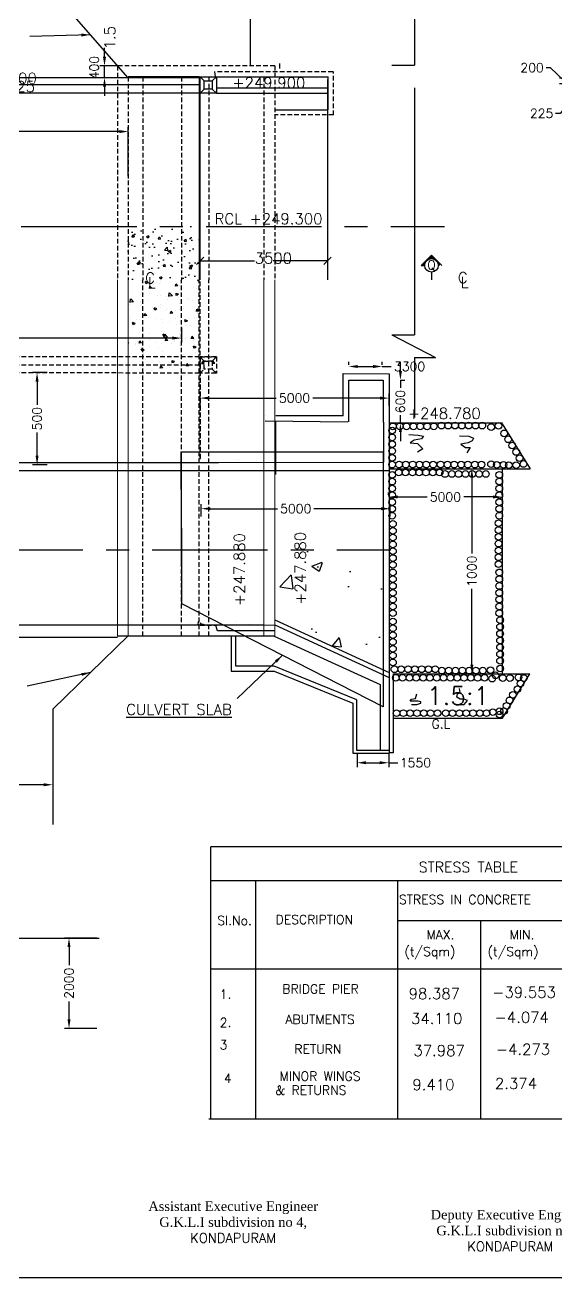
# Model space of a CAD drawing. Header units: inches. Extents: x 51530 to 52244, y 80984 to 81525.
# Drawn here: x 51815.7 to 51961.7, y 80983.5 to 81328.4 of the extents above; entities that cross this region are included whole.
import ezdxf
from ezdxf.enums import TextEntityAlignment as Align

# ---------------------------------------------------------------- set-up
doc = ezdxf.new("R2010")
doc.units = ezdxf.units.IN
doc.header["$MEASUREMENT"] = 0
doc.linetypes.add('CENTER', pattern=[50.8, 31.75, -6.35, 6.35, -6.35])
doc.linetypes.add('DASHED2', pattern=[9.525, 6.35, -3.175])
for name, color, linetype in [('CENTER LINE', 1, 'CENTER'), ('table border', 1, 'Continuous'), ('text', 6, 'Continuous')]:
    doc.layers.add(name, color=color, linetype=linetype)
doc.styles.add('RC', font='romanc.shx')
doc.styles.add('rs', font='romans.shx')
doc.styles.get("Standard").update_dxf_attribs({"font": 'romans.shx'})
doc.dimstyles.new('ISO-25', dxfattribs={"dimtxt": 2.5, "dimasz": 2.5, "dimexe": 1.25, "dimexo": 0.625, "dimtad": 1, "dimtxsty": 'Standard', "dimcen": 2.5, "dimadec": 0, "dimazin": 0, "dimtfac": 1, "dimtmove": 0, "dimatfit": 3, "dimfxl": 1, "dimarcsym": 0})

# ---------------------------------------------------------------- blocks, each defined once
blk = doc.blocks.new('*D255')
at = {"color": 0, "lineweight": -2, "transparency": 16777216}
for p, q in [((51963.92, 81316.26), (51963.92, 81318.76)), ((51960.19, 81316.63), (51958.94, 81316.63)), ((51963.92, 81312.99), (51960.19, 81316.63)), ((51964.54, 81313.76), (51962.67, 81313.76)), ((51964.54, 81312.22), (51962.67, 81312.22)), ((51963.92, 81313.76), (51963.92, 81312.22)), ((51963.92, 81313.76), (51963.92, 81312.22)), ((51963.92, 81309.72), (51963.92, 81307.22))]:
    blk.add_line(p, q, dxfattribs=at)
at = {"color": 0, "transparency": 16777216}
for points in [[(51963.5, 81316.26), (51964.34, 81316.26), (51963.92, 81313.76)], [(51963.5, 81309.72), (51964.34, 81309.72), (51963.92, 81312.22)]]:
    blk.add_solid(points, dxfattribs=at)
at = {"color": 0, "transparency": 16777216, "insert": (51955.1, 81316.63), "char_height": 2.5, "attachment_point": 5}
blk.add_mtext('200', dxfattribs=at)
blk = doc.blocks.new('*D256')
at = {"color": 0, "lineweight": -2, "transparency": 16777216}
for p, q in [((51968.29, 81314.72), (51968.29, 81317.22)), ((51968.29, 81310.8), (51962.82, 81304.05)), ((51968.29, 81309.37), (51968.29, 81312.22)), ((51968.29, 81309.37), (51968.29, 81312.22)), ((51968.32, 81312.22), (51969.54, 81312.22)), ((51968.32, 81309.37), (51969.54, 81309.37)), ((51962.82, 81304.05), (51961.57, 81304.05)), ((51968.29, 81306.87), (51968.29, 81304.37))]:
    blk.add_line(p, q, dxfattribs=at)
at = {"color": 0, "transparency": 16777216}
for points in [[(51967.87, 81314.72), (51968.71, 81314.72), (51968.29, 81312.22)], [(51967.87, 81306.87), (51968.71, 81306.87), (51968.29, 81309.37)]]:
    blk.add_solid(points, dxfattribs=at)
at = {"color": 0, "transparency": 16777216, "insert": (51957.73, 81304.05), "char_height": 2.5, "attachment_point": 5}
blk.add_mtext('225', dxfattribs=at)
blk = doc.blocks.new('*D260')
at = {"color": 0, "lineweight": -2, "transparency": 16777216}
for p, q in [((51837.51, 81319.62), (51837.51, 81322.12)), ((51838, 81317.12), (51836.26, 81317.12)), ((51838.05, 81313.87), (51836.26, 81313.87)), ((51837.51, 81313.87), (51837.51, 81317.12)), ((51837.51, 81311.37), (51837.51, 81308.87))]:
    blk.add_line(p, q, dxfattribs=at)
at = {"color": 0, "transparency": 16777216}
for points in [[(51837.09, 81319.62), (51837.92, 81319.62), (51837.51, 81317.12)], [(51837.09, 81311.37), (51837.92, 81311.37), (51837.51, 81313.87)]]:
    blk.add_solid(points, dxfattribs=at)
at = {"color": 0, "transparency": 16777216, "insert": (51834.67, 81316.65), "char_height": 2.5, "attachment_point": 5, "rotation": 90}
blk.add_mtext('400', dxfattribs=at)
blk = doc.blocks.new('*D268')
at = {"color": 0, "lineweight": -2, "transparency": 16777216}
for p, q in [((51835.4, 81077.09), (51826.5, 81077.09)), ((51827.75, 81074.59), (51827.75, 81069.66)), ((51827.75, 81054.67), (51827.75, 81059.6)), ((51835.4, 81052.17), (51826.5, 81052.17))]:
    blk.add_line(p, q, dxfattribs=at)
at = {"color": 0, "transparency": 16777216}
for points in [[(51827.33, 81074.59), (51828.16, 81074.59), (51827.75, 81077.09)], [(51827.33, 81054.67), (51828.16, 81054.67), (51827.75, 81052.17)]]:
    blk.add_solid(points, dxfattribs=at)
at = {"color": 0, "transparency": 16777216, "insert": (51827.75, 81064.63), "char_height": 2.5, "attachment_point": 5, "rotation": 90}
blk.add_mtext('2000', dxfattribs=at)
blk = doc.blocks.new('*D269')
at = {"color": 0, "lineweight": -2, "transparency": 16777216}
for p, q in [((51863.79, 81223.58), (51863.79, 81226.94)), ((51866.29, 81225.69), (51884.75, 81225.69)), ((51913.28, 81225.69), (51894.81, 81225.69)), ((51915.78, 81223.58), (51915.78, 81226.94))]:
    blk.add_line(p, q, dxfattribs=at)
at = {"color": 0, "transparency": 16777216}
for points in [[(51866.29, 81226.11), (51866.29, 81225.28), (51863.79, 81225.69)], [(51913.28, 81226.11), (51913.28, 81225.28), (51915.78, 81225.69)]]:
    blk.add_solid(points, dxfattribs=at)
at = {"color": 0, "transparency": 16777216, "insert": (51889.78, 81225.69), "char_height": 2.5, "attachment_point": 5}
blk.add_mtext('5000', dxfattribs=at)
blk = doc.blocks.new('*D270')
at = {"color": 0, "lineweight": -2, "transparency": 16777216}
for p, q in [((51662.85, 81119.6), (51662.85, 81118.03)), ((51665.35, 81119.28), (51738.11, 81119.28)), ((51820.81, 81119.28), (51748.05, 81119.28)), ((51823.31, 81119.6), (51823.31, 81118.03))]:
    blk.add_line(p, q, dxfattribs=at)
at = {"color": 0, "transparency": 16777216}
for points in [[(51665.35, 81119.69), (51665.35, 81118.86), (51662.85, 81119.28)], [(51820.81, 81119.69), (51820.81, 81118.86), (51823.31, 81119.28)]]:
    blk.add_solid(points, dxfattribs=at)
at = {"color": 0, "transparency": 16777216, "insert": (51743.08, 81119.28), "char_height": 2.5, "attachment_point": 5}
blk.add_mtext('6500', dxfattribs=at)
blk = doc.blocks.new('*D271')
at = {"color": 0, "lineweight": -2, "transparency": 16777216}
for p, q in [((51821.72, 81232.71), (51817.71, 81232.71)), ((51818.96, 81230.21), (51818.96, 81223.88)), ((51818.96, 81209.87), (51818.96, 81216.2)), ((51821.72, 81207.37), (51817.71, 81207.37))]:
    blk.add_line(p, q, dxfattribs=at)
at = {"color": 0, "transparency": 16777216}
for points in [[(51818.54, 81230.21), (51819.38, 81230.21), (51818.96, 81232.71)], [(51818.54, 81209.87), (51819.38, 81209.87), (51818.96, 81207.37)]]:
    blk.add_solid(points, dxfattribs=at)
at = {"color": 0, "transparency": 16777216, "insert": (51818.96, 81220.04), "char_height": 2.5, "attachment_point": 5, "rotation": 90}
blk.add_mtext('500', dxfattribs=at)
blk = doc.blocks.new('*D272')
at = {"color": 0, "lineweight": -2, "transparency": 16777216}
for p, q in [((51915.66, 81199.1), (51915.66, 81199.73)), ((51918.16, 81198.48), (51926.23, 81198.48)), ((51944.36, 81198.48), (51936.29, 81198.48)), ((51946.86, 81199.1), (51946.86, 81199.73))]:
    blk.add_line(p, q, dxfattribs=at)
at = {"color": 0, "transparency": 16777216}
for points in [[(51918.16, 81198.9), (51918.16, 81198.06), (51915.66, 81198.48)], [(51944.36, 81198.9), (51944.36, 81198.06), (51946.86, 81198.48)]]:
    blk.add_solid(points, dxfattribs=at)
at = {"color": 0, "transparency": 16777216, "insert": (51931.26, 81198.48), "char_height": 2.5, "attachment_point": 5}
blk.add_mtext('5000', dxfattribs=at)
blk = doc.blocks.new('*D275')
at = {"color": 0, "lineweight": -2, "transparency": 16777216}
for p, q in [((51864.1, 81193.14), (51864.1, 81196.5)), ((51866.6, 81195.25), (51885.07, 81195.25)), ((51913.59, 81195.25), (51895.12, 81195.25)), ((51916.09, 81193.14), (51916.09, 81196.5))]:
    blk.add_line(p, q, dxfattribs=at)
at = {"color": 0, "transparency": 16777216}
for points in [[(51866.6, 81195.67), (51866.6, 81194.84), (51864.1, 81195.25)], [(51913.59, 81195.67), (51913.59, 81194.84), (51916.09, 81195.25)]]:
    blk.add_solid(points, dxfattribs=at)
at = {"color": 0, "transparency": 16777216, "insert": (51890.1, 81195.25), "char_height": 2.5, "attachment_point": 5}
blk.add_mtext('5000', dxfattribs=at)
blk = doc.blocks.new('*D280')
at = {"color": 0, "lineweight": -2, "transparency": 16777216}
for p, q in [((51938.54, 81203.75), (51938.54, 81182.9)), ((51939.14, 81206.25), (51939.79, 81206.25)), ((51938.54, 81152.35), (51938.54, 81173.2)), ((51939.14, 81149.85), (51939.79, 81149.85))]:
    blk.add_line(p, q, dxfattribs=at)
at = {"color": 0, "transparency": 16777216}
for points in [[(51938.12, 81203.75), (51938.96, 81203.75), (51938.54, 81206.25)], [(51938.12, 81152.35), (51938.96, 81152.35), (51938.54, 81149.85)]]:
    blk.add_solid(points, dxfattribs=at)
at = {"color": 0, "transparency": 16777216, "insert": (51938.54, 81178.05), "char_height": 2.5, "attachment_point": 5, "rotation": 90}
blk.add_mtext('1000', dxfattribs=at)
blk = doc.blocks.new('*D287')
at = {"color": 0, "lineweight": -2, "transparency": 16777216}
for p, q in [((51906.96, 81128.04), (51906.96, 81124.08)), ((51915.69, 81128.04), (51915.69, 81124.08)), ((51909.46, 81125.33), (51913.19, 81125.33)), ((51915.69, 81125.33), (51918.19, 81125.33))]:
    blk.add_line(p, q, dxfattribs=at)
at = {"color": 0, "transparency": 16777216}
for points in [[(51909.46, 81125.75), (51909.46, 81124.92), (51906.96, 81125.33)], [(51913.19, 81125.75), (51913.19, 81124.92), (51915.69, 81125.33)]]:
    blk.add_solid(points, dxfattribs=at)
at = {"color": 0, "transparency": 16777216, "insert": (51923.04, 81125.33), "char_height": 2.5, "attachment_point": 5}
blk.add_mtext('1550', dxfattribs=at)
blk = doc.blocks.new('*D290')
at = {"color": 0, "lineweight": -2, "transparency": 16777216}
for p, q in [((51904.68, 81234.87), (51904.68, 81235.64)), ((51913.89, 81234.87), (51913.89, 81235.64)), ((51907.18, 81234.39), (51911.39, 81234.39)), ((51913.89, 81234.39), (51916.39, 81234.39))]:
    blk.add_line(p, q, dxfattribs=at)
at = {"color": 0, "transparency": 16777216}
for points in [[(51907.18, 81234.81), (51907.18, 81233.97), (51904.68, 81234.39)], [(51911.39, 81234.81), (51911.39, 81233.97), (51913.89, 81234.39)]]:
    blk.add_solid(points, dxfattribs=at)
at = {"color": 0, "transparency": 16777216, "insert": (51921.42, 81234.39), "char_height": 2.5, "attachment_point": 5}
blk.add_mtext('3300', dxfattribs=at)
blk = doc.blocks.new('*D298')
at = {"color": 0, "lineweight": -2, "transparency": 16777216}
for p, q in [((51918.89, 81233.16), (51918.89, 81235.66)), ((51918.89, 81230.66), (51918.89, 81228.52)), ((51919.03, 81230.66), (51920.14, 81230.66)), ((51918.89, 81218.82), (51918.89, 81220.96)), ((51919.03, 81218.82), (51920.14, 81218.82)), ((51918.89, 81216.32), (51918.89, 81213.82))]:
    blk.add_line(p, q, dxfattribs=at)
at = {"color": 0, "transparency": 16777216}
for points in [[(51918.48, 81233.16), (51919.31, 81233.16), (51918.89, 81230.66)], [(51918.48, 81216.32), (51919.31, 81216.32), (51918.89, 81218.82)]]:
    blk.add_solid(points, dxfattribs=at)
at = {"color": 0, "transparency": 16777216, "insert": (51918.89, 81224.74), "char_height": 2.5, "attachment_point": 5, "rotation": 90}
blk.add_mtext('600', dxfattribs=at)
blk = doc.blocks.new('*D303')
at = {"color": 0, "lineweight": -2, "transparency": 16777216}
for p, q in [((51643.34, 81286.81), (51643.34, 81300.3)), ((51844.04, 81286.81), (51844.04, 81300.3)), ((51645.84, 81299.05), (51711.1, 81299.05)), ((51841.54, 81299.05), (51721.16, 81299.05))]:
    blk.add_line(p, q, dxfattribs=at)
at = {"color": 0, "transparency": 16777216}
for points in [[(51645.84, 81299.47), (51645.84, 81298.64), (51643.34, 81299.05)], [(51841.54, 81299.47), (51841.54, 81298.64), (51844.04, 81299.05)]]:
    blk.add_solid(points, dxfattribs=at)
at = {"color": 0, "transparency": 16777216, "insert": (51716.13, 81298.5), "char_height": 2.5, "attachment_point": 5}
blk.add_mtext('8000', dxfattribs=at)
blk = doc.blocks.new('*D305')
at = {"color": 0, "lineweight": -2, "transparency": 16777216}
for p, q in [((51743.7, 81242.31), (51743.7, 81240.96)), ((51746.2, 81242.21), (51796.17, 81242.21)), ((51856.19, 81242.21), (51806.22, 81242.21)), ((51858.69, 81242.03), (51858.69, 81240.96))]:
    blk.add_line(p, q, dxfattribs=at)
at = {"color": 0, "transparency": 16777216}
for points in [[(51746.2, 81242.63), (51746.2, 81241.8), (51743.7, 81242.21)], [(51856.19, 81242.63), (51856.19, 81241.8), (51858.69, 81242.21)]]:
    blk.add_solid(points, dxfattribs=at)
at = {"color": 0, "transparency": 16777216, "insert": (51801.19, 81242.21), "char_height": 2.5, "attachment_point": 5}
blk.add_mtext('7500', dxfattribs=at)

msp = doc.modelspace()

# ---------------------------------------------------------------- hatches: boundary and pattern name
h = msp.add_hatch()
h.set_pattern_fill('AR-CONC', color=256, style=0)
h.set_pattern_definition([(50, (0.172, 4.2135), (7.17260183, -0.62752135), [0.75, -8.25]), (355, (0.172, 4.2135), (-1.38751334, 7.52192134), [0.6, -6.6]), (100.4514, (0.77, 4.161), (5.7850938, 6.8943954), [0.6374019, -7.0114211]), (46.1842, (0.172, 6.2135), (10.6724105, -1.65519014), [1.125, -12.375]), (96.6356, (1.062, 6.076), (9.346627, 9.7411787), [0.9561029, -10.51713]), (351.1842, (0.172, 6.214), (9.3466195, 9.741186), [0.9, -9.9]), (21, (1.172, 5.7135), (5.96907052, -4.0261889), [0.75, -8.25]), (326, (1.172, 5.7135), (2.4331533, 7.25150045), [0.6, -6.6]), (71.4514, (1.67, 5.378), (8.4022263, 3.22530497), [0.6374019, -7.0114211]), (37.5, (0.1723, 4.2135), (0.12159855, 3.32893854), [0, -6.52, 0, -6.7, 0, -6.625]), (7.5, (0.1723, 4.2135), (2.63069537, 3.94411712), [0, -3.82, 0, -6.37, 0, -2.525]), (327.5, (-2.0577, 4.2135), (5.33822436, -0.22554872), [0, -2.5, 0, -7.8, 0, -10.35]), (317.5, (-3.0577, 4.2135), (5.8318617, 1.00104982), [0, -3.25, 0, -5.18, 0, -7.35])])
h.paths.add_polyline_path([(51844.037, 81272.936), (51863.807, 81272.936), (51863.807, 81258.259), (51844.037, 81258.259)])
h = msp.add_hatch()
h.set_pattern_fill('AR-CONC', color=256, scale=4, style=0)
h.set_pattern_definition([(50, (0, 0), (28.6904073, -2.5100854), [3, -33]), (355, (0, 0), (-5.550053, 30.087685), [2.4, -26.4]), (100.4514, (2.39, -0.21), (23.140375, 27.577582), [2.549608, -28.0456845]), (46.1842, (0, 8), (42.689642, -6.62076), [4.5, -49.5]), (96.6356, (3.557, 7.45), (37.386508, 38.964715), [3.824412, -42.06852]), (351.1842, (0, 8), (37.386478, 38.964744), [3.6, -39.6]), (21, (4, 6), (23.876282, -16.1047556), [3, -33]), (326, (4, 6), (9.732613, 29.006002), [2.4, -26.4]), (71.4514, (5.99, 4.658), (33.608905, 12.90122), [2.549608, -28.0456845]), (37.5, (0, 0), (0.4863942, 13.3157542), [0, -26.08, 0, -26.8, 0, -26.5]), (7.5, (0, 0), (10.5227815, 15.7764685), [0, -15.28, 0, -25.48, 0, -10.1]), (327.5, (-8.92, 0), (21.3528974, -0.9021949), [0, -10, 0, -31.2, 0, -41.4]), (317.5, (-12.92, 0), (23.3274468, 4.0041993), [0, -13, 0, -20.72, 0, -29.4])])
h.paths.add_polyline_path([(51884.337, 81183.921), (51915.796, 81183.921), (51916.912, 81149.836), (51884.337, 81164.654)])

# ---------------------------------------------------------------- linework, layer by layer
at = {"color": 0}
for p, q in [((51922.722, 81373.724), (51922.722, 81317.292)), ((51877.546, 81360.238), (51877.546, 81317.117)), ((51885.687, 81316.39), (51885.687, 81317.802)), ((51885.687, 81316.39), (51885.687, 81317.802)), ((51863.587, 81313.867), (51743.687, 81313.867)), ((51863.587, 81314.117), (51844.037, 81314.117)), ((51863.587, 81313.867), (51863.587, 81309.617)), ((51863.787, 81309.617), (51863.787, 81314.117)), ((51863.787, 81314.117), (51868.287, 81314.117)), ((51864.912, 81312.992), (51863.787, 81314.117)), ((51868.287, 81314.117), (51867.162, 81312.992)), ((51868.007, 81314.117), (51867.824, 81315.606)), ((51868.287, 81314.117), (51868.287, 81309.617)), ((51868.564, 81314.117), (51899.033, 81314.074)), ((51899.04, 81305.02), (51899.033, 81314.074)), ((51916.522, 81317.292), (51922.722, 81317.292)), ((51863.587, 81311.867), (51743.687, 81311.867)), ((51864.912, 81310.742), (51863.787, 81309.617)), ((51864.912, 81310.742), (51864.912, 81312.992)), ((51864.912, 81312.992), (51867.162, 81312.992)), ((51867.162, 81310.742), (51864.912, 81310.742)), ((51867.162, 81312.992), (51867.162, 81310.742)), ((51868.287, 81309.617), (51867.162, 81310.742)), ((51868.473, 81311.117), (51899.035, 81311.074)), ((51898.807, 81313.367), (51898.807, 81258.259)), ((51898.807, 81313.367), (51898.807, 81258.259)), ((51922.722, 81311.109), (51922.722, 81243.074)), ((51863.587, 81309.617), (51743.687, 81309.617)), ((51868.287, 81309.617), (51863.787, 81309.617)), ((51868.287, 81309.617), (51899.036, 81309.574)), ((51884.33, 81305.02), (51899.03, 81305.02)), ((51863.807, 81263.525), (51863.807, 81263.642)), ((51863.807, 81263.462), (51878.717, 81263.462)), ((51898.807, 81263.462), (51883.897, 81263.462)), ((51898.807, 81263.525), (51898.807, 81263.642)), ((51927.445, 81265.037), (51924.632, 81262.225)), ((51924.632, 81262.225), (51925.57, 81262.225)), ((51924.716, 81262.225), (51927.486, 81264.996)), ((51924.884, 81262.225), (51925.82, 81263.161)), ((51925.053, 81262.225), (51925.677, 81262.849)), ((51925.221, 81262.225), (51925.611, 81262.615)), ((51925.389, 81262.225), (51925.579, 81262.415)), ((51925.558, 81262.225), (51925.57, 81262.237)), ((51926.509, 81263.85), (51927.571, 81264.911)), ((51926.821, 81263.993), (51927.655, 81264.827)), ((51927.055, 81264.059), (51927.739, 81264.743)), ((51927.255, 81264.09), (51927.823, 81264.659)), ((51927.433, 81264.1), (51927.907, 81264.575)), ((51930.257, 81262.225), (51927.445, 81265.037)), ((51927.595, 81264.094), (51927.992, 81264.49)), ((51927.745, 81264.076), (51928.076, 81264.406)), ((51927.885, 81264.047), (51928.16, 81264.322)), ((51928.017, 81264.011), (51928.244, 81264.238)), ((51928.141, 81263.966), (51928.328, 81264.154)), ((51928.258, 81263.915), (51928.413, 81264.07)), ((51928.368, 81263.857), (51928.497, 81263.985)), ((51928.473, 81263.793), (51928.581, 81263.901)), ((51928.572, 81263.723), (51928.665, 81263.817)), ((51928.665, 81263.648), (51928.749, 81263.733)), ((51928.753, 81263.568), (51928.834, 81263.649)), ((51928.836, 81263.482), (51928.918, 81263.564)), ((51928.913, 81263.391), (51929.002, 81263.48)), ((51928.985, 81263.295), (51929.086, 81263.396)), ((51929.051, 81263.192), (51929.17, 81263.312)), ((51929.111, 81263.084), (51929.254, 81263.228)), ((51929.165, 81262.97), (51929.339, 81263.143)), ((51929.213, 81262.849), (51929.423, 81263.059)), ((51929.253, 81262.721), (51929.507, 81262.975)), ((51929.285, 81262.585), (51929.591, 81262.891)), ((51929.307, 81262.439), (51929.675, 81262.807)), ((51929.319, 81262.282), (51929.76, 81262.722)), ((51929.43, 81262.225), (51929.844, 81262.638)), ((51927.449, 81260.35), (51927.449, 81258.259)), ((51844.105, 81255.482), (51844.105, 81255.482)), ((51847.509, 81258.077), (51847.509, 81258.077)), ((51847.625, 81257.669), (51847.625, 81257.669)), ((51848.928, 81257.104), (51848.725, 81257.709)), ((51849.488, 81257.479), (51848.788, 81257.748)), ((51849.488, 81257.479), (51848.991, 81257.144)), ((51849.352, 81257.885), (51849.352, 81257.885)), ((51849.841, 81255.834), (51849.957, 81256.46)), ((51850.502, 81255.926), (51849.904, 81255.874)), ((51850.502, 81255.926), (51850.019, 81256.5)), ((51851.855, 81257.555), (51851.855, 81257.555)), ((51852.703, 81257.327), (51852.703, 81257.327)), ((51852.963, 81257.894), (51852.963, 81257.894)), ((51857.014, 81256.461), (51857.129, 81257.088)), ((51857.674, 81256.553), (51857.076, 81256.501)), ((51857.674, 81256.553), (51857.192, 81257.128)), ((51857.754, 81256.687), (51857.754, 81256.687)), ((51858.171, 81256.724), (51858.171, 81256.724)), ((51858.301, 81258.12), (51858.301, 81258.12)), ((51861.958, 81256.225), (51861.958, 81256.225)), ((51862.888, 81255.983), (51862.888, 81255.983)), ((51863.299, 81257.905), (51863.18, 81258.259)), ((51863.587, 81258.097), (51863.362, 81257.945)), ((51844.234, 81252.333), (51844.234, 81252.333)), ((51844.55, 81252.027), (51844.661, 81252.977)), ((51845.503, 81252.208), (51844.614, 81252.071)), ((51845.503, 81252.208), (51844.724, 81253.02)), ((51847.54, 81252.285), (51847.54, 81252.285)), ((51847.63, 81254.748), (51847.63, 81254.748)), ((51848.195, 81254.44), (51848.195, 81254.44)), ((51849.572, 81252.559), (51849.572, 81252.559)), ((51849.936, 81254.481), (51849.936, 81254.481)), ((51851.982, 81253.941), (51851.982, 81253.941)), ((51852.824, 81253.998), (51852.824, 81253.998)), ((51854.486, 81253.611), (51854.486, 81253.611)), ((51854.91, 81252.784), (51854.91, 81252.784)), ((51855.223, 81253.683), (51855.333, 81254.632)), ((51856.176, 81253.864), (51855.286, 81253.726)), ((51856.176, 81253.864), (51855.397, 81254.675)), ((51855.768, 81253.48), (51855.768, 81253.48)), ((51857.33, 81253.879), (51857.127, 81254.483)), ((51857.89, 81254.254), (51857.19, 81254.523)), ((51857.89, 81254.254), (51857.393, 81253.919)), ((51857.875, 81253.358), (51857.875, 81253.358)), ((51860.248, 81253.01), (51860.248, 81253.01)), ((51860.801, 81252.78), (51860.801, 81252.78)), ((51861.6, 81252.479), (51861.6, 81252.479)), ((51863.01, 81252.654), (51863.01, 81252.654)), ((51863.478, 81251.892), (51863.478, 81251.892)), ((51844.51, 81251.327), (51844.51, 81251.327)), ((51847.463, 81251.216), (51847.463, 81251.216)), ((51847.752, 81251.419), (51847.752, 81251.419)), ((51848.454, 81248.312), (51848.569, 81248.939)), ((51849.114, 81248.404), (51848.516, 81248.352)), ((51849.114, 81248.404), (51848.632, 81248.978)), ((51850.826, 81250.495), (51850.826, 81250.495)), ((51851.361, 81249.853), (51851.158, 81250.457)), ((51851.921, 81250.228), (51851.221, 81250.497)), ((51851.921, 81250.228), (51851.424, 81249.892)), ((51852.802, 81251.441), (51852.802, 81251.441)), ((51852.946, 81250.669), (51852.946, 81250.669)), ((51853.372, 81251.284), (51853.372, 81251.284)), ((51854.613, 81249.997), (51854.613, 81249.997)), ((51855.626, 81248.939), (51855.742, 81249.566)), ((51856.287, 81249.031), (51855.689, 81248.979)), ((51856.287, 81249.031), (51855.805, 81249.606)), ((51857.116, 81249.667), (51857.116, 81249.667)), ((51857.997, 81250.029), (51857.997, 81250.029)), ((51858.14, 81251.667), (51858.14, 81251.667)), ((51859.204, 81250.283), (51859.204, 81250.283)), ((51862.799, 81249.567), (51862.915, 81250.194)), ((51863.459, 81249.659), (51862.862, 81249.607)), ((51863.459, 81249.659), (51862.977, 81250.233)), ((51863.131, 81249.325), (51863.131, 81249.325)), ((51863.432, 81248.836), (51863.432, 81248.836)), ((51844.637, 81247.712), (51844.637, 81247.712)), ((51845.392, 81245.827), (51845.189, 81246.431)), ((51845.952, 81246.202), (51845.252, 81246.471)), ((51845.952, 81246.202), (51845.455, 81245.866)), ((51846.223, 81247.25), (51846.223, 81247.25)), ((51847.141, 81247.383), (51847.141, 81247.383)), ((51847.874, 81248.09), (51847.874, 81248.09)), ((51849.553, 81247.785), (51849.553, 81247.785)), ((51851.561, 81247.476), (51851.561, 81247.476)), ((51853.068, 81247.341), (51853.068, 81247.341)), ((51853.456, 81246.551), (51853.456, 81246.551)), ((51855.385, 81246.784), (51855.385, 81246.784)), ((51856.9, 81247.701), (51856.9, 81247.701)), ((51857.244, 81246.053), (51857.244, 81246.053)), ((51858.119, 81246.7), (51858.119, 81246.7)), ((51858.687, 81245.118), (51858.687, 81242.034)), ((51859.763, 81246.627), (51859.56, 81247.232)), ((51860.323, 81247.003), (51859.623, 81247.271)), ((51859.747, 81245.723), (51859.747, 81245.723)), ((51860.323, 81247.003), (51859.826, 81246.667)), ((51861.217, 81245.782), (51861.217, 81245.782)), ((51862.238, 81247.927), (51862.238, 81247.927)), ((51863.253, 81245.996), (51863.253, 81245.996)), ((51844.134, 81242.819), (51844.134, 81242.819)), ((51847.727, 81240.882), (51847.244, 81241.457)), ((51847.268, 81243.768), (51847.268, 81243.768)), ((51847.995, 81244.761), (51847.995, 81244.761)), ((51848.171, 81242.14), (51848.171, 81242.14)), ((51849.772, 81243.439), (51849.772, 81243.439)), ((51849.966, 81241.818), (51849.966, 81241.818)), ((51853.189, 81244.012), (51853.189, 81244.012)), ((51853.509, 81242.366), (51853.509, 81242.366)), ((51853.794, 81242.601), (51853.591, 81243.206)), ((51854.354, 81242.976), (51853.654, 81243.245)), ((51854.354, 81242.976), (51853.857, 81242.641)), ((51853.897, 81242.286), (51854.008, 81243.236)), ((51854.85, 81242.467), (51853.961, 81242.329)), ((51854.85, 81242.467), (51854.071, 81243.279)), ((51854.239, 81241.417), (51854.354, 81242.044)), ((51854.899, 81241.509), (51854.301, 81241.457)), ((51854.899, 81241.509), (51854.417, 81242.084)), ((51856.087, 81242.607), (51856.087, 81242.607)), ((51858.24, 81243.371), (51858.24, 81243.371)), ((51858.847, 81242.591), (51858.847, 81242.591)), ((51859.874, 81242.109), (51859.874, 81242.109)), ((51861.411, 81242.045), (51861.527, 81242.672)), ((51862.072, 81242.137), (51861.474, 81242.085)), ((51862.072, 81242.137), (51861.59, 81242.712)), ((51862.077, 81241.474), (51862.077, 81241.474)), ((51862.378, 81241.779), (51862.378, 81241.779)), ((51863.375, 81242.667), (51863.375, 81242.667)), ((51916.522, 81243.074), (51922.722, 81243.074)), ((51916.522, 81243.074), (51928.581, 81236.892)), ((51844.178, 81240.812), (51844.037, 81240.959)), ((51844.178, 81240.812), (51844.037, 81240.79)), ((51846.062, 81240.797), (51846.062, 81240.797)), ((51846.112, 81240.323), (51846.112, 81240.323)), ((51847.066, 81240.79), (51847.182, 81241.417)), ((51847.727, 81240.882), (51847.129, 81240.83)), ((51847.57, 81239.622), (51847.57, 81239.622)), ((51847.825, 81238.575), (51847.622, 81239.179)), ((51848.037, 81239.084), (51847.685, 81239.219)), ((51848.037, 81238.715), (51847.888, 81238.615)), ((51848.385, 81238.95), (51848.037, 81239.084)), ((51848.385, 81238.95), (51848.037, 81238.715)), ((51848.117, 81241.432), (51848.117, 81241.432)), ((51848.238, 81238.103), (51848.238, 81238.103)), ((51849.899, 81239.824), (51849.899, 81239.824)), ((51851.4, 81241.022), (51851.4, 81241.022)), ((51852.402, 81239.494), (51852.402, 81239.494)), ((51853.311, 81240.683), (51853.311, 81240.683)), ((51853.402, 81238.621), (51853.402, 81238.621)), ((51855.798, 81240.817), (51855.798, 81240.817)), ((51856.739, 81241.248), (51856.739, 81241.248)), ((51858.362, 81240.042), (51858.362, 81240.042)), ((51858.718, 81238.663), (51858.718, 81238.663)), ((51861.63, 81239.816), (51861.63, 81239.816)), ((51862.196, 81239.376), (51861.994, 81239.98)), ((51862.757, 81239.751), (51862.056, 81240.02)), ((51862.757, 81239.751), (51862.259, 81239.416)), ((51862.505, 81238.164), (51862.505, 81238.164)), ((51863.496, 81239.338), (51863.496, 81239.338)), ((51844.822, 81236.832), (51844.822, 81236.832)), ((51848.36, 81234.775), (51848.36, 81234.775)), ((51848.742, 81236.379), (51848.742, 81236.379)), ((51849.582, 81235.122), (51849.582, 81235.122)), ((51850.16, 81237.057), (51850.16, 81237.057)), ((51852.53, 81235.88), (51852.53, 81235.88)), ((51853.512, 81233.988), (51853.03, 81234.562)), ((51853.432, 81237.354), (51853.432, 81237.354)), ((51855.033, 81235.55), (51855.033, 81235.55)), ((51855.498, 81237.283), (51855.498, 81237.283)), ((51856.227, 81235.35), (51856.025, 81235.954)), ((51856.787, 81235.725), (51856.087, 81235.994)), ((51856.787, 81235.725), (51856.29, 81235.389)), ((51858.483, 81236.714), (51858.483, 81236.714)), ((51859.233, 81237.62), (51859.233, 81237.62)), ((51860.024, 81234.523), (51860.14, 81235.15)), ((51860.684, 81234.615), (51860.086, 81234.563)), ((51860.684, 81234.615), (51860.202, 81235.19)), ((51860.837, 81237.508), (51860.837, 81237.508)), ((51861.348, 81234.719), (51861.348, 81234.719)), ((51863.262, 81235.26), (51863.262, 81235.26)), ((51864.217, 81235.243), (51864.699, 81235.817)), ((51864.217, 81235.243), (51864.815, 81235.19)), ((51864.877, 81235.15), (51864.762, 81235.777)), ((51865.065, 81236.619), (51865.065, 81236.619)), ((51867.009, 81236.619), (51867.009, 81236.619)), ((51867.197, 81235.15), (51867.312, 81235.777)), ((51867.857, 81235.243), (51867.259, 81235.19)), ((51867.857, 81235.243), (51867.375, 81235.817)), ((51869.024, 81235.338), (51869.024, 81235.338)), ((51922.722, 81236.892), (51928.581, 81236.892)), ((51922.722, 81236.892), (51922.722, 81220.322)), ((51852.851, 81233.895), (51852.967, 81234.522)), ((51853.512, 81233.988), (51852.914, 81233.935)), ((51853.554, 81234.025), (51853.554, 81234.025)), ((51855.414, 81234.121), (51855.414, 81234.121)), ((51863.952, 81232.624), (51863.952, 81232.624)), ((51864.435, 81233.891), (51864.435, 81233.891)), ((51865.136, 81234.22), (51865.136, 81234.22)), ((51866.909, 81232.509), (51867.584, 81232.768)), ((51866.938, 81234.22), (51866.938, 81234.22)), ((51867.574, 81232.509), (51867.647, 81232.729)), ((51867.639, 81233.891), (51867.639, 81233.891)), ((51867.877, 81232.726), (51867.972, 81232.824)), ((51867.877, 81232.726), (51868.105, 81232.691)), ((51867.972, 81232.824), (51868.267, 81233.132)), ((51868.105, 81232.691), (51868.267, 81232.666)), ((51915.784, 81232.385), (51915.796, 81206.211)), ((51881.671, 81220.808), (51881.657, 81220.808)), ((51903.155, 81220.773), (51884.671, 81220.805)), ((51904.436, 81219.025), (51881.661, 81219.311)), ((51914.263, 81219.025), (51914.275, 81208.013)), ((51868.457, 81207.767), (51868.457, 81207.767)), ((51868.903, 81207.926), (51914.275, 81208.013)), ((51874.27, 81208.666), (51874.27, 81208.666)), ((51877.613, 81207.956), (51877.613, 81207.956)), ((51881.337, 81176.368), (51881.323, 81176.368)), ((51881.337, 81163.213), (51844.037, 81163.213)), ((51845.057, 81163.97), (51845.057, 81163.97)), ((51858.605, 81164.088), (51858.605, 81164.088)), ((51861.246, 81163.823), (51861.246, 81163.823)), ((51863.244, 81163.249), (51863.354, 81164.198)), ((51863.587, 81163.335), (51863.307, 81163.292)), ((51863.587, 81164.065), (51863.418, 81164.242)), ((51864.102, 81163.528), (51863.807, 81163.836)), ((51863.968, 81163.394), (51863.807, 81163.369)), ((51864.197, 81163.43), (51863.968, 81163.394)), ((51864.197, 81163.43), (51864.102, 81163.528)), ((51864.5, 81163.213), (51864.427, 81163.432)), ((51865.165, 81163.213), (51864.49, 81163.472)), ((51868.007, 81163.213), (51868.457, 81161.724)), ((51868.122, 81163.327), (51868.122, 81163.327)), ((51868.566, 81163.213), (51884.383, 81163.271)), ((51873.936, 81164.226), (51873.936, 81164.226)), ((51877.279, 81163.517), (51877.279, 81163.517)), ((51884.337, 81160.213), (51841.037, 81160.213)), ((51868.569, 81161.713), (51884.23, 81161.771))]:
    msp.add_line(p, q, dxfattribs=at)
for p, q in [((51844.037, 81313.867), (51823.294, 81337.517)), ((51841.037, 81317.117), (51837.508, 81317.117)), ((51903.104, 81220.83), (51903.104, 81232.446)), ((51903.104, 81232.446), (51915.784, 81232.385)), ((51904.68, 81219.197), (51904.68, 81230.663)), ((51904.68, 81230.663), (51914.12, 81230.663)), ((51914.12, 81230.663), (51914.12, 81218.953)), ((51947.008, 81218.819), (51915.888, 81218.819)), ((51946.866, 81218.65), (51954.54, 81206.211)), ((51858.617, 81210.885), (51914.153, 81210.885)), ((51858.755, 81169.086), (51858.617, 81210.885)), ((51914.153, 81210.885), (51914.153, 81140.718)), ((51609.632, 81207.926), (51868.903, 81207.926)), ((51915.796, 81205.649), (51570.551, 81205.649)), ((51915.796, 81206.211), (51915.796, 81200.331)), ((51915.796, 81206.211), (51954.54, 81206.211)), ((51947.008, 81149.836), (51947.008, 81206.211)), ((51915.796, 81200.331), (51915.796, 81127.98)), ((51914.153, 81140.718), (51858.755, 81169.086)), ((51844.037, 81163.213), (51603.045, 81163.213)), ((51884.337, 81164.654), (51915.796, 81150.186)), ((51884.337, 81163.243), (51915.796, 81148.781)), ((51646.337, 81159.858), (51841.037, 81159.858)), ((51844.037, 81160.248), (51823.294, 81140.087)), ((51872.324, 81160.313), (51872.324, 81150.58)), ((51873.586, 81151.872), (51873.586, 81160.313)), ((51884.213, 81160.146), (51913.311, 81146.908)), ((51884.213, 81151.872), (51873.586, 81151.872)), ((51906.923, 81142.652), (51884.213, 81151.872)), ((51872.324, 81150.58), (51884.213, 81150.58)), ((51884.213, 81150.58), (51905.842, 81141.691)), ((51915.796, 81148.781), (51915.796, 81128.704)), ((51916.912, 81149.836), (51916.912, 81128.017)), ((51916.912, 81149.836), (51954.521, 81149.836)), ((51947.008, 81137.613), (51954.521, 81149.836)), ((51913.311, 81146.908), (51913.311, 81128.704)), ((51905.842, 81141.691), (51905.842, 81127.98)), ((51906.923, 81128.704), (51906.923, 81142.652)), ((51823.294, 81140.087), (51823.294, 81108.365)), ((51917.118, 81137.613), (51947.008, 81137.613)), ((51905.842, 81127.98), (51915.796, 81127.98)), ((51915.796, 81128.704), (51906.923, 81128.704)), ((51916.912, 81128.017), (51915.861, 81128.017)), ((51813.228, 81077.093), (51836.022, 81077.093))]:
    msp.add_line(p, q)
at = {"color": 0, "linetype": 'DASHED2', "ltscale": 0.2}
for p, q in [((51884.337, 81317.117), (51841.037, 81317.117)), ((51841.037, 81317.117), (51841.037, 81258.259)), ((51844.037, 81314.117), (51844.037, 81258.259)), ((51848.037, 81314.117), (51848.037, 81258.259)), ((51858.687, 81314.117), (51858.687, 81258.259)), ((51863.587, 81314.117), (51881.337, 81314.117)), ((51866.187, 81314.117), (51866.187, 81258.259)), ((51868.566, 81315.617), (51900.532, 81315.575)), ((51881.337, 81314.117), (51881.337, 81258.259)), ((51884.337, 81317.117), (51884.337, 81258.259)), ((51900.51, 81303.613), (51900.532, 81315.575)), ((51900.51, 81303.613), (51884.306, 81303.631)), ((51848.037, 81160.184), (51848.037, 81258.259)), ((51858.687, 81160.184), (51858.687, 81258.259)), ((51863.587, 81160.184), (51863.587, 81258.259)), ((51863.807, 81208.894), (51863.807, 81258.259)), ((51866.187, 81160.184), (51866.187, 81258.259)), ((51863.587, 81237.009), (51743.687, 81237.009)), ((51863.587, 81234.759), (51743.687, 81234.759)), ((51863.787, 81237.009), (51863.787, 81208.894)), ((51868.287, 81237.009), (51863.787, 81237.009)), ((51864.912, 81235.884), (51863.787, 81237.009)), ((51863.787, 81237.009), (51864.912, 81235.884)), ((51863.787, 81232.509), (51863.787, 81237.009)), ((51863.787, 81237.009), (51868.287, 81237.009)), ((51867.162, 81235.884), (51864.912, 81235.884)), ((51864.912, 81233.634), (51864.912, 81235.884)), ((51864.912, 81235.884), (51867.162, 81235.884)), ((51868.287, 81237.009), (51867.162, 81235.884)), ((51867.162, 81235.884), (51868.287, 81237.009)), ((51867.162, 81235.884), (51867.162, 81233.634)), ((51868.287, 81237.009), (51868.287, 81232.509)), ((51863.587, 81232.566), (51743.467, 81232.759)), ((51863.787, 81232.509), (51864.912, 81233.634)), ((51868.287, 81232.509), (51863.787, 81232.509)), ((51867.162, 81233.634), (51864.912, 81233.634)), ((51867.162, 81233.634), (51868.287, 81232.509)), ((51863.787, 81163.213), (51868.287, 81163.213))]:
    msp.add_line(p, q, dxfattribs=at)
at = {"color": 0, "lineweight": 0}
for p, q in [((51863.587, 81314.117), (51863.587, 81258.259)), ((51863.807, 81314.117), (51863.807, 81258.259)), ((51841.037, 81160.184), (51841.037, 81258.259)), ((51844.037, 81160.184), (51844.037, 81258.259)), ((51881.337, 81160.184), (51881.337, 81258.259)), ((51884.337, 81160.184), (51884.337, 81258.259)), ((51884.671, 81204.653), (51884.671, 81219.307)), ((51884.337, 81160.213), (51884.337, 81174.867))]:
    msp.add_line(p, q, dxfattribs=at)
at = {"color": 0, "linetype": 'ByBlock', "lineweight": -2}
for p, q in [((51864.807, 81264.462), (51862.807, 81262.462)), ((51897.807, 81262.462), (51899.807, 81264.462)), ((51858.597, 81242.124), (51858.777, 81242.304))]:
    msp.add_line(p, q, dxfattribs=at)
msp.add_lwpolyline([(51530.257, 81501.467), (52244.215, 81501.467), (52244.215, 80983.535), (51530.257, 80983.535)], close=True)
for points in [[(51921.253, 81215.717), (51923.813, 81215.534), (51925.276, 81215.169), (51924.727, 81214.438), (51922.716, 81214.072), (51921.618, 81213.341), (51923.63, 81213.158), (51925.093, 81211.696), (51923.63, 81210.783)], [(51935.151, 81215.351), (51937.711, 81215.169), (51938.991, 81214.62), (51938.626, 81213.889), (51937.528, 81213.341), (51935.517, 81212.976), (51936.797, 81212.062), (51938.077, 81212.062), (51937.163, 81210.6)], [(51858.617, 81210.885), (51914.153, 81210.885), (51914.153, 81140.718), (51858.755, 81169.086), (51858.687, 81210.885)], [(51934.785, 81141.338), (51936.431, 81141.338), (51937.346, 81142.435), (51936.431, 81142.8), (51935.334, 81142.8), (51934.42, 81143.349), (51934.602, 81144.262), (51935.334, 81144.628), (51935.151, 81145.724)], [(51921.984, 81141.338), (51923.447, 81141.338), (51924.544, 81141.704), (51924.544, 81142.069), (51923.813, 81142.252), (51922.898, 81142.252), (51921.618, 81142.252), (51921.984, 81142.8), (51923.081, 81142.983), (51923.447, 81144.262)]]:
    msp.add_lwpolyline(points)
at = {"color": 0}
msp.add_circle((51927.445, 81262.225), 1.875, dxfattribs=at)
for centre in [(51916.638, 81216.762), (51916.837, 81217.919), (51918.712, 81217.919), (51920.587, 81217.919), (51922.462, 81217.919), (51924.337, 81217.919), (51926.212, 81217.919), (51928.087, 81217.919), (51930.161, 81218.118), (51932.036, 81218.118), (51933.911, 81218.118), (51935.786, 81218.118), (51937.661, 81218.118), (51939.536, 81218.118), (51941.411, 81218.118), (51943.822, 81217.724), (51945.872, 81218.041), (51916.638, 81214.887), (51916.638, 81213.012), (51947.417, 81215.983), (51948.549, 81214.344), (51916.638, 81211.137), (51949.616, 81212.628), (51950.761, 81210.868), (51916.638, 81209.262), (51916.638, 81207.387), (51916.638, 81207.387), (51918.513, 81207.387), (51920.388, 81207.387), (51922.263, 81207.387), (51924.138, 81207.387), (51926.013, 81207.387), (51927.888, 81207.387), (51929.962, 81207.387), (51931.837, 81207.387), (51933.712, 81207.387), (51935.587, 81207.387), (51937.462, 81207.387), (51939.337, 81207.387), (51941.212, 81207.387), (51943.822, 81207.515), (51945.419, 81207.299), (51947.248, 81207.333), (51948.719, 81207.22), (51950.756, 81207.22), (51951.678, 81209.151), (51952.736, 81207.559), (51916.644, 81204.579), (51916.644, 81202.704), (51918.428, 81205.201), (51920.303, 81205.201), (51922.178, 81205.201), (51924.053, 81205.201), (51925.928, 81205.201), (51927.803, 81205.201), (51929.678, 81205.201), (51931.156, 81204.803), (51933.031, 81204.803), (51934.906, 81204.803), (51936.781, 81204.803), (51938.656, 81204.803), (51940.531, 81204.803), (51942.406, 81204.803), (51946.098, 81204.579), (51946.098, 81202.704), (51916.644, 81200.829), (51946.098, 81200.829), (51916.644, 81198.954), (51916.644, 81197.079), (51946.098, 81198.954), (51946.098, 81197.079), (51916.644, 81195.204), (51916.644, 81193.329), (51946.098, 81195.204), (51946.098, 81193.329), (51916.843, 81191.055), (51916.843, 81189.18), (51945.899, 81191.254), (51945.899, 81189.379), (51916.843, 81187.305), (51916.843, 81185.43), (51945.899, 81187.504), (51945.899, 81185.629), (51916.843, 81183.555), (51945.899, 81183.754), (51916.843, 81181.68), (51916.843, 81179.805), (51945.899, 81181.879), (51945.899, 81180.004), (51916.843, 81177.731), (51916.843, 81175.856), (51946.098, 81177.731), (51946.098, 81175.856), (51916.843, 81173.981), (51916.843, 81172.106), (51946.098, 81173.981), (51946.098, 81172.106), (51916.843, 81170.231), (51916.843, 81168.356), (51946.098, 81170.231), (51946.098, 81168.356), (51916.843, 81166.481), (51946.098, 81166.481), (51916.843, 81164.207), (51916.843, 81162.332), (51946.297, 81164.605), (51946.297, 81162.73), (51916.843, 81160.457), (51916.843, 81158.582), (51946.297, 81160.855), (51946.297, 81158.98), (51916.843, 81156.707), (51916.843, 81154.832), (51946.297, 81157.105), (51946.297, 81155.23), (51916.843, 81152.957), (51917.238, 81151.056), (51919.113, 81151.056), (51920.988, 81151.056), (51922.863, 81151.056), (51924.738, 81151.056), (51926.613, 81151.056), (51928.488, 81151.056), (51946.297, 81153.355), (51946.336, 81151.291), (51917.624, 81148.735), (51919.499, 81148.735), (51921.374, 81148.735), (51923.249, 81148.735), (51925.124, 81148.735), (51926.999, 81148.735), (51928.874, 81148.735), (51930.298, 81150.683), (51930.759, 81148.735), (51932.173, 81150.683), (51932.634, 81148.735), (51934.048, 81150.683), (51934.509, 81148.735), (51935.923, 81150.683), (51936.384, 81148.735), (51937.798, 81150.683), (51938.259, 81148.735), (51939.673, 81150.683), (51940.134, 81148.735), (51941.548, 81150.683), (51942.009, 81148.735), (51943.665, 81150.82), (51944.138, 81148.475), (51945.055, 81149.393), (51947.025, 81148.652), (51949.015, 81148.652), (51951.367, 81148.833), (51952.815, 81148.652), (51949.83, 81144.042), (51951.096, 81145.579), (51951.91, 81147.116), (51948.111, 81140.969), (51948.925, 81142.505), (51917.823, 81138.99), (51919.698, 81138.99), (51921.573, 81138.99), (51923.448, 81138.99), (51925.323, 81138.99), (51927.198, 81138.99), (51929.073, 81138.99), (51931.356, 81138.99), (51933.231, 81138.99), (51935.106, 81138.99), (51936.981, 81138.99), (51938.856, 81138.99), (51940.731, 81138.99), (51942.606, 81138.99), (51944.328, 81139.275), (51946.121, 81138.618), (51946.179, 81139.482), (51947.387, 81139.522)]:
    msp.add_circle(centre, 0.917)
at = {"layer": 'CENTER LINE', "color": 0}
for p, q in [((51560.632, 81272.936), (51931.034, 81272.936)), ((51545.824, 81183.921), (51916.227, 81183.921))]:
    msp.add_line(p, q, dxfattribs=at)
at = {"layer": 'table border', "color": 0}
for p, q in [((51866.709, 81027.272), (51866.709, 81102.151)), ((52011.664, 81102.151), (51866.709, 81102.151)), ((51866.709, 81092.965), (52011.664, 81092.965)), ((51879.102, 81027.272), (51879.102, 81092.965)), ((51918.164, 81027.272), (51918.164, 81092.965)), ((52011.664, 81081.83), (51918.164, 81081.83)), ((51941.034, 81027.272), (51941.034, 81081.83)), ((52011.664, 81068.562), (51866.709, 81068.562)), ((52011.187, 81027.272), (51866.232, 81027.272))]:
    msp.add_line(p, q, dxfattribs=at)

# ---------------------------------------------------------------- texts
at = {"color": 0}
msp.add_text('1.5 :  1', height=3, rotation=90, dxfattribs=at).set_placement((51840.481, 81321.646))
for s, p in [('200', (51811.178, 81312.211)), ('225', (51810.666, 81309.964)), ('3500', (51878.807, 81262.712))]:
    msp.add_text(s, height=3, dxfattribs=at).set_placement(p)
at = {"color": 0, "style": 'RC'}
for s, height, p in [('STRESS TABLE', 2.85714, (51923.917, 81095.196)), ('STRESS IN CONCRETE', 2.5, (51918.505, 81086.441)), ('Sl.No.', 2.5, (51868.518, 81080.66)), ('DESCRIPTION', 2.5, (51884.564, 81080.923)), ('   MAX. ', 2.5, (51920.461, 81076.759)), ('   MIN. ', 2.5, (51943.331, 81076.759)), ('(t/Sqm)', 2.5, (51919.985, 81072.116)), ('(t/Sqm)', 2.5, (51942.855, 81072.116)), ('1.', 2.5, (51869.185, 81060.386)), ('BRIDGE PIER', 2.5, (51886.409, 81061.821)), ('ABUTMENTS', 2.5, (51887.257, 81053.433)), ('2.', 2.5, (51869.185, 81052.585)), ('3', 2.5, (51869.185, 81046.446)), ('RETURN', 2.5, (51889.715, 81045.266)), ('4', 2.5, (51870.351, 81037.219)), ('MINOR WINGS', 2.5, (51885.648, 81037.828)), ('& RETURNS', 2.5, (51884.455, 81033.962))]:
    msp.add_text(s, height=height, dxfattribs=at).set_placement(p)
at = {"attachment_point": 1, "style": 'rs'}
for s, insert, char_height, width in [('1.5:1', (51926.19, 81146.273), 5, 6.03488), ('{\\LCULVERT SLAB}', (51843.465, 81141.483), 3, 82.70764), ('G.L', (51927.454, 81137.257), 2.5, 22.22191), ('{\\H0.6x;98.387}', (51921.154, 81063.259), 5, 18.41122), ('{\\H0.6x;-39.553}', (51944.168, 81063.661), 5, 18.41122), ('{\\H0.6x;34.110}', (51921.811, 81056.435), 5, 18.41122), ('{\\H0.6x;-4.074}', (51944.825, 81056.764), 5, 18.41122), ('{\\H0.6x;37.987}', (51922.469, 81047.617), 5, 18.41122), ('{\\H0.6x;-4.273}', (51945.154, 81047.945), 5, 18.41122), ('{\\H0.6x;9.410}', (51922.196, 81038.225), 5, 18.41122), ('{\\H0.6x;2.374}', (51944.881, 81038.553), 5, 18.41122)]:
    msp.add_mtext(s, dxfattribs=dict(at, insert=insert, char_height=char_height, width=width))
at = {"color": 0, "char_height": 2.625, "attachment_point": 5}
for s, insert in [('{\\fTimes New Roman|b0|i0|c0|p18;\\PAssistant Executive Engineer\\PG.K.L.I subdivision no 4,\\P}KONDAPURAM', (51872.907, 81001.098)), ('{\\fTimes New Roman|b0|i0|c0|p18;\\PDeputy Executive Engineer\\PG.K.L.I subdivision no 4,\\P}KONDAPURAM', (51949.116, 80998.772))]:
    msp.add_mtext(s, dxfattribs=dict(at, insert=insert))
at = {"color": 0, "style": 'RC'}
msp.add_attdef('Q', text='A', height=2.5, dxfattribs=at).set_placement((51927.445, 81262.225), align=Align.MIDDLE)
at = {"layer": 'text', "color": 0, "style": 'rs'}
for s, p in [('+249.900', (51872.692, 81310.969)), ('RCL +249.300', (51867.768, 81273.522)), ('C', (51848.691, 81257.248)), ('L', (51849.426, 81255.962)), ('C', (51934.703, 81257.337)), ('L', (51935.438, 81256.052)), (' +248.780', (51918.89, 81219.98))]:
    msp.add_text(s, height=3, dxfattribs=at).set_placement(p)
for p in [(51876.111, 81166.403), (51892.848, 81166.762)]:
    msp.add_text(' +247.880', height=3, rotation=90, dxfattribs=at).set_placement(p)

# ---------------------------------------------------------------- dimensions: what is measured, and where the dimension line sits
for base, p1, p2, text, override, picture, middle in [((51837.508, 81317.117), (51838.678, 81313.867), (51838.627, 81317.117), '400', {"dimtad": 0, "dimtoh": 1, "dimtmove": 2}, '*D260', (51834.674, 81316.646)), ((51963.921, 81312.223), (51965.166, 81313.758), (51965.166, 81312.223), '200', {"dimtad": 0, "dimtoh": 1, "dimtmove": 1}, '*D255', (51958.316, 81316.626)), ((51968.288, 81312.223), (51967.7, 81309.373), (51967.7, 81312.223), '225', {"dimtad": 0, "dimtoh": 1, "dimtmove": 1}, '*D256', (51960.945, 81304.046))]:
    dim = msp.add_linear_dim(base=base, p1=p1, p2=p2, angle=90, text=text, dimstyle='ISO-25', override=override)
    dim.commit()
    dim.dimension.update_dxf_attribs({"geometry": picture, "text_midpoint": middle, "dimtype": 160})
dim = msp.add_linear_dim(base=(51844.037, 81299.052), p1=(51643.337, 81286.188), p2=(51844.037, 81286.188), text='8000', dimstyle='ISO-25', override={"dimtad": 0, "dimtoh": 1, "dimtmove": 2})
dim.commit()
dim.dimension.update_dxf_attribs({"geometry": '*D303', "text_midpoint": (51716.13, 81298.503), "dimtype": 160})
for base, p1, p2, text, picture, middle in [((51858.687, 81242.214), (51743.703, 81242.934), (51858.687, 81242.659), '7500', '*D305', (51801.195, 81242.214)), ((51913.886, 81234.388), (51904.68, 81234.248), (51913.886, 81234.248), '3300', '*D290', (51921.416, 81234.388)), ((51915.782, 81225.692), (51863.787, 81222.952), (51915.782, 81222.952), '5000', '*D269', (51889.785, 81225.692)), ((51946.865, 81198.479), (51915.663, 81198.479), (51946.865, 81198.479), '5000', '*D272', (51931.264, 81198.479)), ((51916.093, 81195.252), (51864.098, 81192.511), (51916.093, 81192.511), '5000', '*D275', (51890.095, 81195.252)), ((51915.686, 81125.333), (51906.96, 81128.662), (51915.686, 81128.662), '1550', '*D287', (51923.038, 81125.333)), ((51823.31, 81119.275), (51662.846, 81120.221), (51823.31, 81120.221), '6500', '*D270', (51743.078, 81119.275))]:
    dim = msp.add_linear_dim(base=base, p1=p1, p2=p2, text=text, dimstyle='ISO-25', override={"dimtad": 0, "dimtoh": 1})
    dim.commit()
    dim.dimension.update_dxf_attribs({"geometry": picture, "text_midpoint": middle})
for base, p1, p2, text, picture, middle in [((51918.893, 81218.819), (51918.409, 81230.663), (51918.409, 81218.819), '600', '*D298', (51918.893, 81224.741)), ((51818.96, 81207.365), (51822.341, 81232.709), (51822.341, 81207.365), '500', '*D271', (51818.96, 81220.037)), ((51938.539, 81149.845), (51938.516, 81206.253), (51938.516, 81149.845), '1000', '*D280', (51938.539, 81178.049)), ((51827.746, 81052.165), (51836.022, 81077.093), (51836.022, 81052.165), '2000', '*D268', (51827.746, 81064.629))]:
    dim = msp.add_linear_dim(base=base, p1=p1, p2=p2, angle=90, text=text, dimstyle='ISO-25', override={"dimtad": 0, "dimtoh": 1})
    dim.commit()
    dim.dimension.update_dxf_attribs({"geometry": picture, "text_midpoint": middle})

# ---------------------------------------------------------------- leaders
for points in [[(51833.666, 81325.692), (51817.008, 81325.193)], [(51886.454, 81154.902), (51873.954, 81143.023)], [(51833.666, 81150.168), (51816.218, 81146.412)]]:
    msp.add_leader(points, dimstyle='ISO-25', override={"dimgap": 0.625, "dimtad": 0, "dimtoh": 1})

doc.saveas('drawing.dxf')
